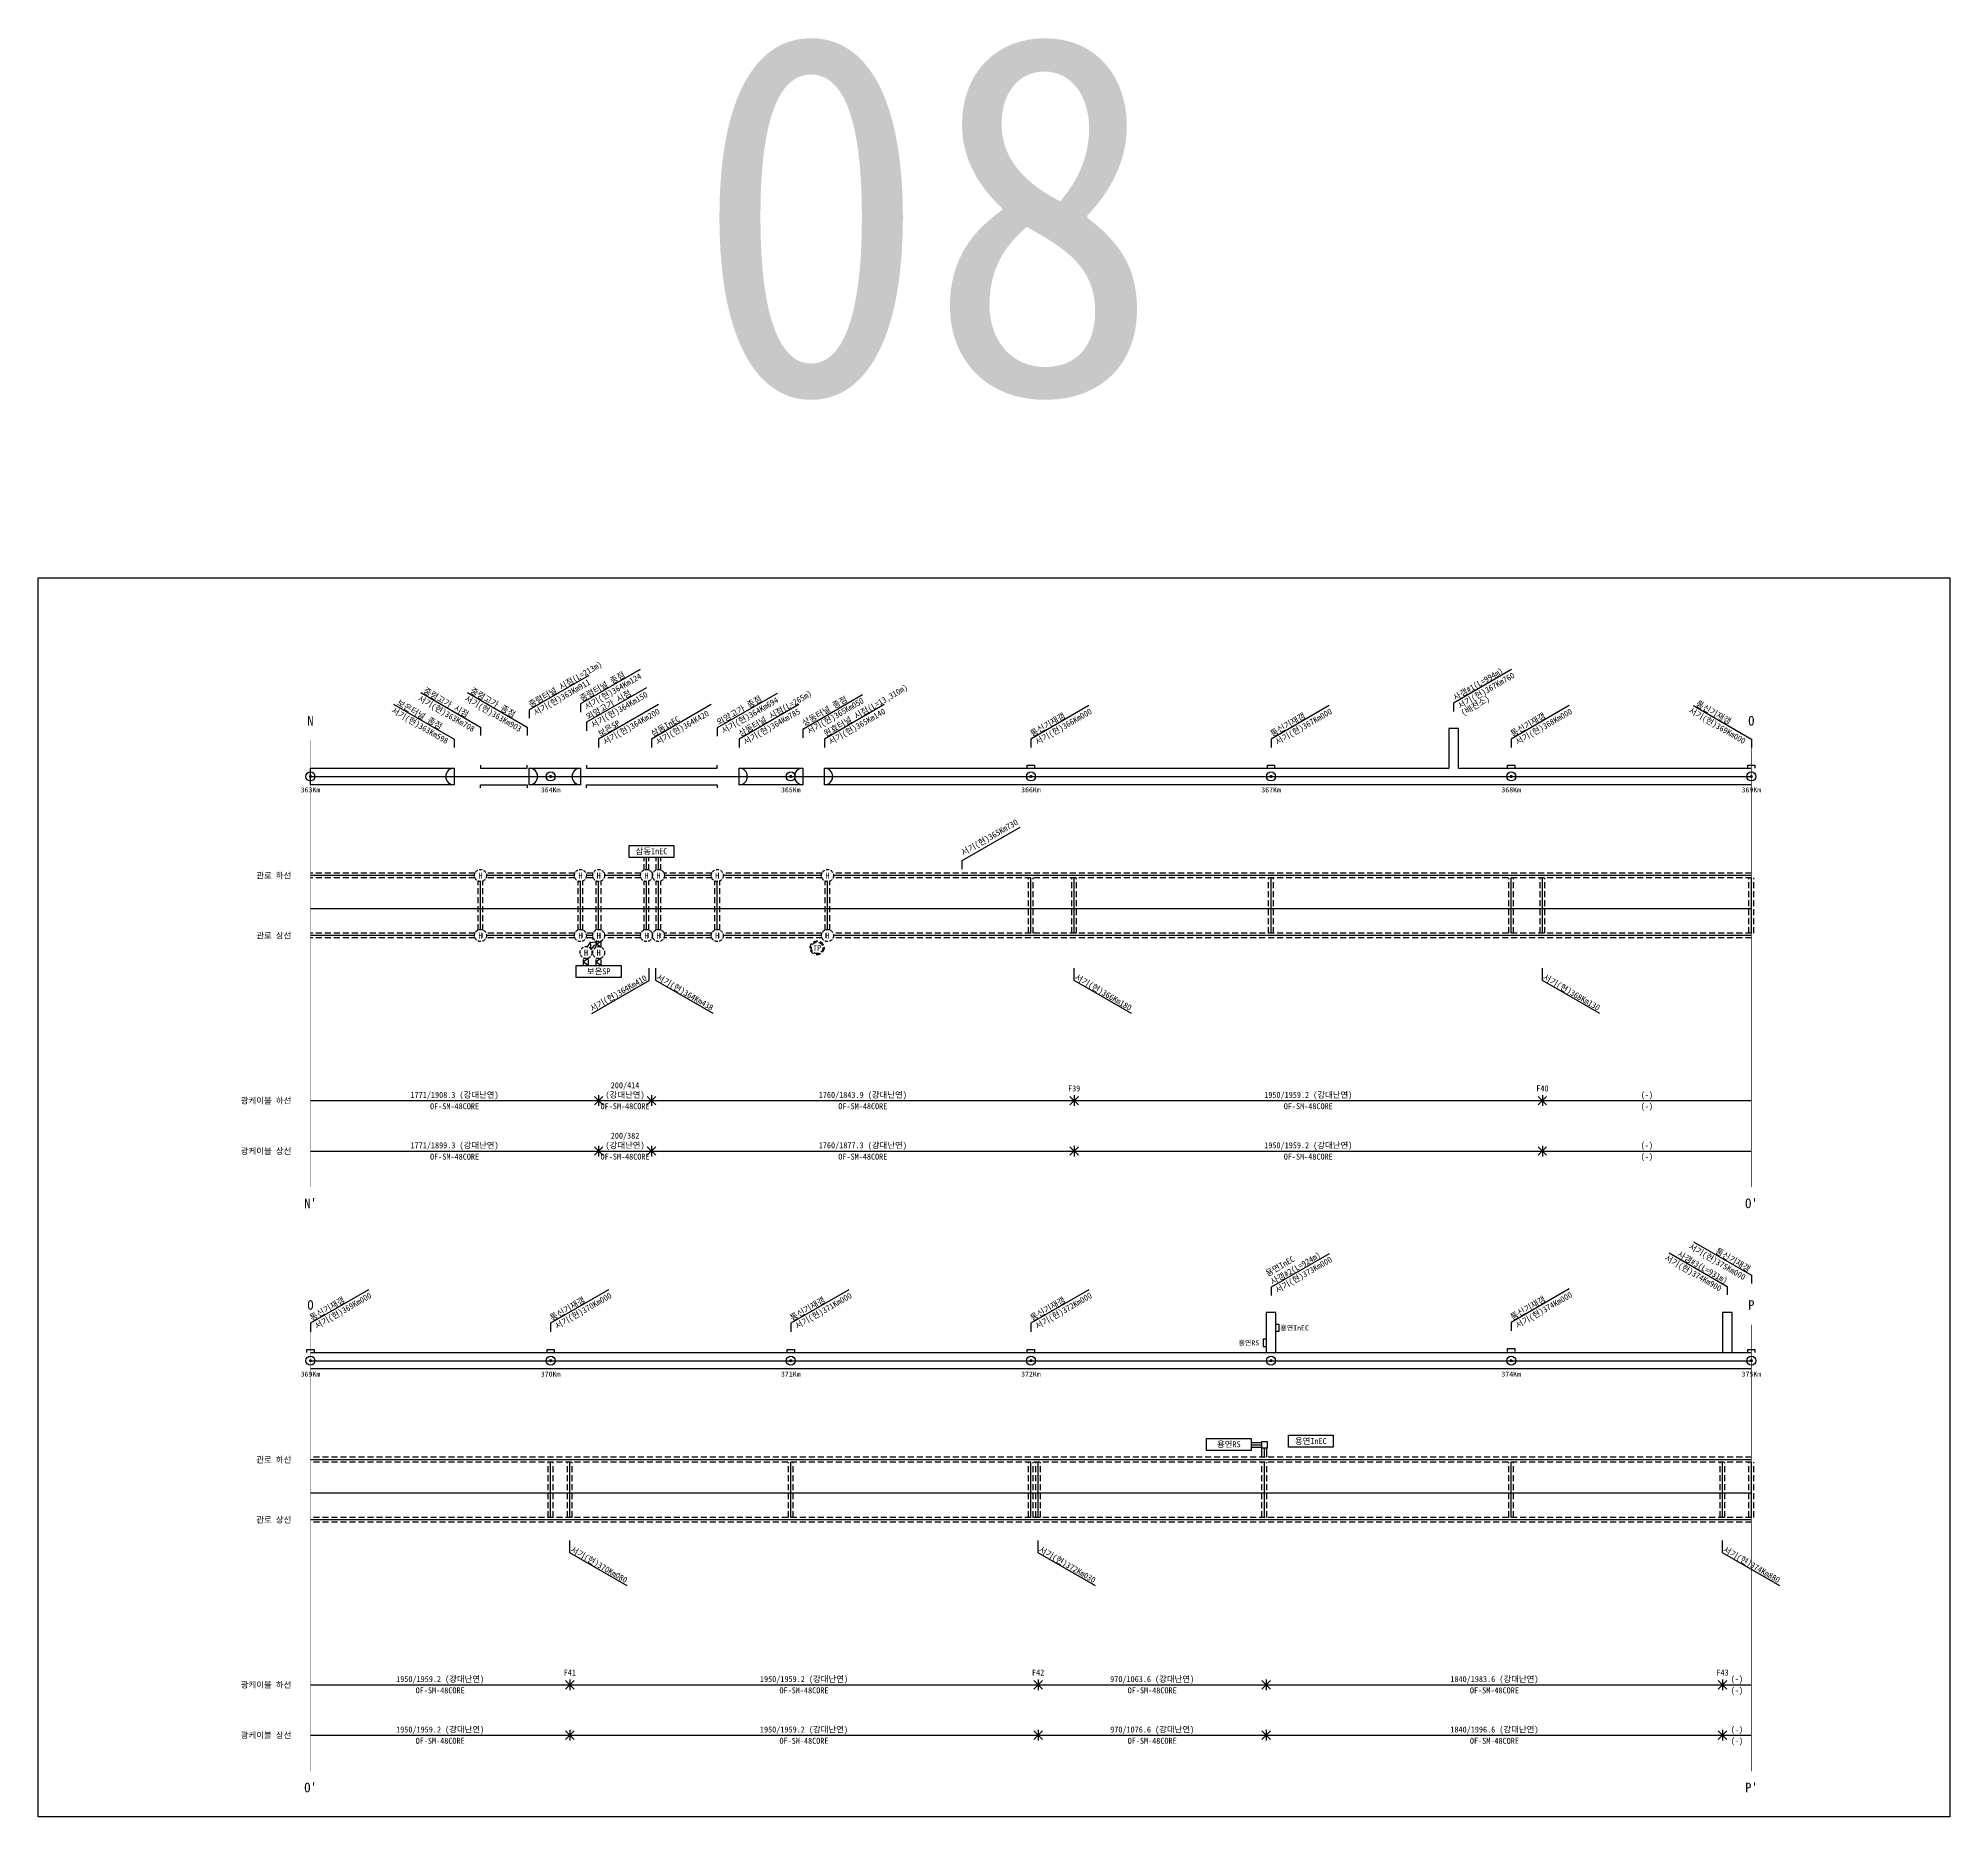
# Model space of a CAD drawing. Extents: x 5572 to 6368, y 0 to 741.
import ezdxf
from ezdxf.enums import TextEntityAlignment as Align

# ---------------------------------------------------------------- set-up
doc = ezdxf.new("R2010")
doc.units = 0
doc.header["$MEASUREMENT"] = 0
for name, pattern in [('CENTER', [50.8, 31.75, -6.35, 6.35, -6.35]), ('CONTIN', [0]), ('HIDDEN', [0.375, 0.25, -0.125])]:
    doc.linetypes.add(name, pattern=pattern)
for name, color, linetype in [('TN-CABL', 4, 'Continuous'), ('TN-LEAL', 1, 'Continuous'), ('TN-MACL', 6, 'Continuous'), ('TN-MACT', 6, 'Continuous'), ('TN-TABL-LIN1', 4, 'Continuous'), ('TN-TABL-LIN2', 1, 'Continuous'), ('TN-TEXT', 3, 'Continuous'), ('TT-COMM-SYMB', 3, 'Continuous'), ('TX-BORD', 7, 'Continuous'), ('TX-PAPR', 2, 'Continuous'), ('TZ-BASE', 253, 'Continuous'), ('TZ-CABL', 4, 'Continuous'), ('TZ-LEAL', 253, 'Continuous'), ('TZ-LINE', 1, 'Continuous')]:
    doc.layers.add(name, color=color, linetype=linetype)
doc.layers.add('TX-LINE', color=6, linetype='Continuous', plot=False)
doc.styles.get("Standard").update_dxf_attribs({"font": 'GulimChe.ttf'})
doc.styles.add('굴림체', font='GulimChe.ttf')
doc.linetypes.add('ZIGZAG', pattern='A,0.0001,-0.2,[131,ltypeshp.shx,S=0.2,R=0,X=-0.2,Y=0],-0.4,[131,ltypeshp.shx,S=0.2,R=180,X=0.2,Y=0],-0.2', length=0.8001)

# ---------------------------------------------------------------- blocks, each defined once
blk = doc.blocks.new('A$C0D617E64')
at = {"layer": 'TN-TABL-LIN1', "linetype": 'HIDDEN', "ltscale": 5}
blk.add_circle((0, 2.5), 2.5, dxfattribs=at)
blk.add_text('H', height=2.5, dxfattribs=at).set_placement((0, 2.5), align=Align.MIDDLE)
blk = doc.blocks.new('A$C6CB05CC2')
at = {"layer": 'TN-TABL-LIN1', "linetype": 'HIDDEN', "ltscale": 5}
blk.add_circle((0, -7.57), 2.5, dxfattribs=at)
blk = doc.blocks.new('A$C25E9333A')
at = {"layer": 'TN-TABL-LIN1', "linetype": 'HIDDEN', "ltscale": 5}
blk.add_circle((0, -2.5), 2.5, dxfattribs=at)
blk.add_text('H', height=2.5, dxfattribs=at).set_placement((0, -2.5), align=Align.MIDDLE)
blk = doc.blocks.new('XX')
at = {"layer": 'TN-TABL-LIN1'}
for points in [[(-1.77, 1.77), (1.77, -1.77)], [(1.77, 1.77), (-1.77, -1.77)]]:
    blk.add_lwpolyline(points, dxfattribs=at)

msp = doc.modelspace()

# ---------------------------------------------------------------- linework, layer by layer
at = {"layer": 'TN-CABL', "linetype": 'ZIGZAG', "ltscale": 5}
for p, q in [((5825.27, 394.54), (5825.27, 399.61)), ((5830.27, 394.54), (5830.27, 399.61))]:
    msp.add_line(p, q, dxfattribs=at)
at = {"layer": 'TN-CABL', "linetype": 'ByBlock', "ltscale": 10, "flags": 128}
for points in [[(6163.37, 436.74), (6163.37, 453.29), (6159.37, 453.29), (6159.37, 436.74)], [(5756.17, 437.99), (5756.17, 436.74), (5775.67, 436.74), (5775.67, 437.99)], [(5800.37, 437.99), (5800.37, 436.74), (5854.77, 436.74), (5854.77, 437.99)], [(5983.87, 436.74), (5983.87, 437.99), (5986.87, 437.99), (5986.87, 436.74)], [(6083.87, 436.74), (6083.87, 437.99), (6086.87, 437.99), (6086.87, 436.74)], [(6183.87, 436.74), (6183.87, 437.99), (6186.87, 437.99), (6186.87, 436.74)], [(6283.87, 436.74), (6283.87, 437.99), (6286.87, 437.99), (6286.87, 436.74)], [(6285.37, 429.88), (5899.37, 429.84), (5899.37, 436.74), (6159.37, 436.74)], [(6163.37, 436.74), (6285.37, 436.74)], [(5756.17, 428.59), (5756.17, 429.84), (5775.67, 429.84), (5775.67, 428.59)], [(5800.37, 428.59), (5800.37, 429.84), (5854.77, 429.84), (5854.77, 428.59)], [(6087.37, 193.42), (6087.37, 209.97), (6083.37, 209.97), (6083.37, 193.42)], [(6277.37, 193.42), (6277.37, 209.97), (6273.37, 209.97), (6273.37, 193.42)], [(6087.37, 205.12), (6088.62, 205.12), (6088.62, 202.12), (6087.37, 202.12)], [(5683.87, 193.42), (5683.87, 194.67), (5686.87, 194.67), (5686.87, 193.42)], [(5685.37, 193.42), (6285.37, 193.42)], [(5783.87, 193.42), (5783.87, 194.67), (5786.87, 194.67), (5786.87, 193.42)], [(5883.87, 193.42), (5883.87, 194.67), (5886.87, 194.67), (5886.87, 193.42)], [(5983.87, 193.42), (5983.87, 194.67), (5986.87, 194.67), (5986.87, 193.42)], [(6083.37, 198.89), (6082.12, 198.89), (6082.12, 195.89), (6083.37, 195.89)], [(6183.87, 193.73), (6183.87, 194.98), (6186.87, 194.98), (6186.87, 193.73)], [(6283.87, 193.42), (6283.87, 194.67), (6286.87, 194.67), (6286.87, 193.42)], [(6285.37, 186.56), (5685.37, 186.52)]]:
    msp.add_lwpolyline(points, dxfattribs=at)
for points in [[(5685.37, 436.74), (5745.17, 436.74), (5745.17, 429.84), (5685.37, 429.84)], [(5776.47, 436.74), (5797.77, 436.74), (5797.77, 429.84), (5776.47, 429.84)], [(5863.87, 436.74), (5890.37, 436.74), (5890.37, 429.88), (5863.87, 429.84)]]:
    msp.add_lwpolyline(points, close=True, dxfattribs=at)
at = {"layer": 'TN-CABL', "linetype": 'HIDDEN', "ltscale": 10, "flags": 128}
for points in [[(5824.27, 394.33), (5824.27, 399.61)], [(5826.27, 394.33), (5826.27, 399.61)], [(5829.27, 394.33), (5829.27, 399.61)], [(5831.27, 394.33), (5831.27, 399.61)], [(5753.88, 393.04), (5685.37, 393.04)], [(5753.67, 392.04), (5685.37, 392.04)], [(5753.88, 391.04), (5685.37, 391.04)], [(5795.48, 393.04), (5758.47, 393.04)], [(5795.48, 391.04), (5758.47, 391.04)], [(5795.27, 392.04), (5758.67, 392.04)], [(5803.08, 393.04), (5800.07, 393.04)], [(5803.08, 391.04), (5800.07, 391.04)], [(5802.87, 392.04), (5800.27, 392.04)], [(5822.98, 393.04), (5807.67, 393.04)], [(5822.98, 391.04), (5807.67, 391.04)], [(5822.77, 392.04), (5807.87, 392.04)], [(5827.98, 393.04), (5827.57, 393.04)], [(5827.98, 391.04), (5827.57, 391.04)], [(5852.48, 393.04), (5832.57, 393.04)], [(5852.48, 391.04), (5832.57, 391.04)], [(5852.27, 392.04), (5832.77, 392.04)], [(5898.39, 393.04), (5857.07, 393.04)], [(5898.39, 391.04), (5857.07, 391.04)], [(5898.18, 392.04), (5857.27, 392.04)], [(6285.37, 393.04), (5902.97, 393.04)], [(6285.37, 391.04), (5902.97, 391.04)], [(6285.37, 392.04), (5903.18, 392.04)], [(5984.37, 368.04), (5984.37, 391.04)], [(5986.37, 368.04), (5986.37, 391.04)], [(6002.37, 368.04), (6002.37, 391.04)], [(6004.37, 368.04), (6004.37, 391.04)], [(6084.37, 368.04), (6084.37, 391.04)], [(6086.37, 368.04), (6086.37, 391.04)], [(6184.37, 368.04), (6184.37, 391.04)], [(6186.37, 368.04), (6186.37, 391.04)], [(6197.37, 368.04), (6197.37, 391.04)], [(6199.37, 368.04), (6199.37, 391.04)], [(6284.37, 368.04), (6284.37, 391.04)], [(6286.37, 368.04), (6286.37, 391.04)], [(5755.17, 369.33), (5755.17, 389.75)], [(5757.17, 369.33), (5757.17, 389.75)], [(5796.77, 369.33), (5796.77, 389.75)], [(5798.77, 369.33), (5798.77, 389.75)], [(5804.37, 369.33), (5804.37, 389.75)], [(5806.37, 369.33), (5806.37, 389.75)], [(5824.27, 369.33), (5824.27, 389.75)], [(5826.27, 369.33), (5826.27, 389.75)], [(5829.27, 369.33), (5829.27, 389.75)], [(5831.27, 369.33), (5831.27, 389.75)], [(5853.77, 369.33), (5853.77, 389.75)], [(5855.77, 369.33), (5855.77, 389.75)], [(5899.68, 369.33), (5899.68, 389.75)], [(5901.68, 369.33), (5901.68, 389.75)], [(5753.88, 368.04), (5685.37, 368.04)], [(5753.67, 367.04), (5685.37, 367.04)], [(5795.48, 368.04), (5758.47, 368.04)], [(5795.27, 367.04), (5758.67, 367.04)], [(5803.08, 368.04), (5800.07, 368.04)], [(5802.87, 367.04), (5800.27, 367.04)], [(5822.98, 368.04), (5807.67, 368.04)], [(5822.77, 367.04), (5807.87, 367.04)], [(5827.98, 368.04), (5827.57, 368.04)], [(5852.48, 368.04), (5832.57, 368.04)], [(5852.27, 367.04), (5832.77, 367.04)], [(5898.39, 368.04), (5857.07, 368.04)], [(5898.18, 367.04), (5857.27, 367.04)], [(6285.37, 368.04), (5902.97, 368.04)], [(6285.37, 367.04), (5903.18, 367.04)], [(5753.88, 366.04), (5685.37, 366.04)], [(5795.48, 366.04), (5758.47, 366.04)], [(5803.08, 366.04), (5800.07, 366.04)], [(5800.66, 362.37), (5803.21, 365.79)], [(5802.27, 361.17), (5804.81, 364.6)], [(5804.37, 362.22), (5804.37, 364.75)], [(5806.37, 362.22), (5806.37, 364.75)], [(5822.98, 366.04), (5807.67, 366.04)], [(5827.98, 366.04), (5827.57, 366.04)], [(5852.48, 366.04), (5832.57, 366.04)], [(5898.39, 366.04), (5857.07, 366.04)], [(6285.37, 366.04), (5902.97, 366.04)], [(5799.1, 354.54), (5799.1, 357.65)], [(5801.1, 354.54), (5801.1, 357.65)], [(5804.37, 354.54), (5804.37, 357.65)], [(5806.37, 354.54), (5806.37, 357.65)], [(6285.37, 149.72), (5685.37, 149.72)], [(6285.37, 148.72), (5685.37, 148.72)], [(6285.37, 147.72), (5685.37, 147.72)], [(5784.37, 124.72), (5784.37, 147.72)], [(5786.37, 124.72), (5786.37, 147.72)], [(5792.37, 124.72), (5792.37, 147.72)], [(5794.37, 124.72), (5794.37, 147.72)], [(5884.37, 124.72), (5884.37, 147.72)], [(5886.37, 124.72), (5886.37, 147.72)], [(5984.37, 124.72), (5984.37, 147.72)], [(5986.37, 124.72), (5986.37, 147.72)], [(5987.37, 124.72), (5987.37, 147.72)], [(5989.37, 124.72), (5989.37, 147.72)], [(6081.6, 124.72), (6081.6, 147.72)], [(6083.6, 124.72), (6083.6, 147.72)], [(6184.37, 124.72), (6184.37, 147.72)], [(6186.37, 124.72), (6186.37, 147.72)], [(6272.37, 124.72), (6272.37, 147.72)], [(6274.37, 124.72), (6274.37, 147.72)], [(6284.37, 124.72), (6284.37, 147.72)], [(6286.37, 124.72), (6286.37, 147.72)], [(6285.37, 124.72), (5685.37, 124.72)], [(6285.37, 123.72), (5685.37, 123.72)], [(6285.37, 122.72), (5685.37, 122.72)]]:
    msp.add_lwpolyline(points, dxfattribs=at)
at = {"layer": 'TN-CABL', "linetype": 'ZIGZAG', "ltscale": 5}
for points in [[(5753.67, 392.04), (5685.37, 392.04)], [(5795.27, 392.04), (5758.67, 392.04)], [(5802.87, 392.04), (5800.27, 392.04)], [(5822.77, 392.04), (5807.87, 392.04)], [(5852.27, 392.04), (5832.77, 392.04)], [(5898.18, 392.04), (5857.27, 392.04)], [(6285.37, 392.04), (5903.18, 392.04)], [(5985.37, 368.04), (5985.37, 391.04)], [(6003.37, 368.04), (6003.37, 391.04)], [(6085.37, 368.04), (6085.37, 391.04)], [(6185.37, 368.04), (6185.37, 391.04)], [(6198.37, 368.04), (6198.37, 391.04)], [(6285.37, 368.04), (6285.37, 391.04)], [(5756.17, 369.54), (5756.17, 389.54)], [(5797.77, 369.54), (5797.77, 389.54)], [(5805.37, 369.54), (5805.37, 389.54)], [(5825.27, 369.54), (5825.27, 389.54)], [(5830.27, 369.54), (5830.27, 389.54)], [(5854.77, 369.54), (5854.77, 389.54)], [(5900.68, 369.54), (5900.68, 389.54)], [(5753.67, 367.04), (5685.37, 367.04)], [(5795.27, 367.04), (5758.67, 367.04)], [(5802.87, 367.04), (5800.27, 367.04)], [(5822.77, 367.04), (5807.87, 367.04)], [(5852.27, 367.04), (5832.77, 367.04)], [(5898.18, 367.04), (5857.27, 367.04)], [(6285.37, 367.04), (5903.18, 367.04)], [(6285.37, 148.72), (5685.37, 148.72)], [(5785.37, 124.72), (5785.37, 147.72)], [(5793.37, 124.72), (5793.37, 147.72)], [(5885.37, 124.72), (5885.37, 147.72)], [(5985.37, 124.72), (5985.37, 147.72)], [(5988.37, 124.72), (5988.37, 147.72)], [(6082.6, 124.72), (6082.6, 147.72)], [(6185.37, 124.72), (6185.37, 147.72)], [(6273.37, 124.72), (6273.37, 147.72)], [(6285.37, 124.72), (6285.37, 147.72)], [(6285.37, 123.72), (5685.37, 123.72)]]:
    msp.add_lwpolyline(points, dxfattribs=at)
at = {"layer": 'TN-CABL'}
for points in [[(5802.27, 361.17), (5801.93, 364.08), (5804.81, 364.6)], [(5806.37, 362.22), (5804.37, 363.48), (5806.37, 364.75)], [(5801.1, 357.65), (5799.1, 356.09), (5801.1, 354.54)], [(5806.37, 357.65), (5804.37, 356.09), (5806.37, 354.54)]]:
    msp.add_lwpolyline(points, dxfattribs=at)
at = {"layer": 'TN-CABL', "linetype": 'ByBlock', "ltscale": 10}
for centre, radius, start, end in [((5745.17, 433.29), 3.45, 90, 270), ((5776.47, 433.29), 3.45, 270, 90), ((5797.77, 433.29), 3.45, 90, 270), ((5863.87, 433.29), 3.45, 270, 90), ((5890.35, 433.31), 3.43, 89.60217, 270.39783), ((5899.37, 433.29), 3.45, 270, 90)]:
    msp.add_arc(centre, radius, start, end, dxfattribs=at)
at = {"layer": 'TN-MACL', "linetype": 'CENTER', "ltscale": 0.8, "const_width": 0.2}
for points in [[(5685.37, 448.29), (5685.37, 262.29)], [(6285.37, 448.29), (6285.37, 262.29)], [(5685.37, 204.97), (5685.37, 18.97)], [(6285.37, 204.97), (6285.37, 18.97)]]:
    msp.add_lwpolyline(points, dxfattribs=at)
at = {"layer": 'TN-TABL-LIN1', "linetype": 'HIDDEN', "ltscale": 5}
for centre in [(5756.17, 392.04), (5797.77, 392.04), (5805.37, 392.04), (5825.27, 392.04), (5830.27, 392.04), (5854.77, 392.04), (5756.17, 367.04), (5797.77, 367.04), (5805.37, 367.04), (5825.27, 367.04), (5830.27, 367.04), (5854.77, 367.04)]:
    msp.add_circle(centre, 2.5, dxfattribs=at)
at = {"layer": 'TN-TABL-LIN1', "linetype": 'HIDDEN', "ltscale": 8}
for radius in [2.9, 2.4]:
    msp.add_circle((5896.34, 361.92), radius, dxfattribs=at)
at = {"layer": 'TN-TABL-LIN2'}
for points in [[(5822.65, 477.89), (5797.77, 463.53), (5797.77, 460.03)], [(6185.53, 477.84), (6161.37, 463.87), (6161.37, 460.37)], [(5801.35, 475.39), (5776.47, 461.03), (5776.47, 457.53)], [(5825.25, 470.23), (5800.37, 455.87), (5800.37, 452.37)], [(5719.88, 463.47), (5745.17, 448.87), (5745.17, 445.37)], [(5731.3, 468.23), (5756.17, 453.87), (5756.17, 450.37)], [(5750.8, 468.23), (5775.67, 453.87), (5775.67, 450.37)], [(5830.25, 463.23), (5805.37, 448.87), (5805.37, 445.37)], [(5852.25, 463.23), (5827.37, 448.87), (5827.37, 445.37)], [(5879.65, 467.89), (5854.77, 453.53), (5854.77, 450.03)], [(5888.75, 463.23), (5863.87, 448.87), (5863.87, 445.37)], [(5915.25, 467.23), (5890.37, 452.87), (5890.37, 449.37)], [(5924.25, 463.23), (5899.37, 448.87), (5899.37, 445.37)], [(6009.53, 462.84), (5985.37, 448.87), (5985.37, 445.37)], [(6109.53, 462.84), (6085.37, 448.87), (6085.37, 445.37)], [(6209.53, 462.84), (6185.37, 448.87), (6185.37, 445.37)], [(6261.22, 462.84), (6285.37, 448.87), (6285.37, 445.37)], [(5980.73, 412.09), (5956.57, 398.12), (5956.57, 394.62)], [(5802.52, 334.59), (5826.37, 348.36), (5826.37, 353.49)], [(5853.03, 334.59), (5829.17, 348.36), (5829.17, 353.49)], [(6027.23, 334.59), (6003.37, 348.36), (6003.37, 353.49)], [(6222.23, 334.59), (6198.37, 348.36), (6198.37, 353.49)], [(6261.22, 239.52), (6285.37, 225.55), (6285.37, 222.05)], [(6109.53, 234.52), (6085.37, 220.55), (6085.37, 217.05)], [(6251.22, 234.84), (6275.37, 220.86), (6275.37, 217.36)], [(5709.53, 219.52), (5685.37, 205.55), (5685.37, 202.05)], [(5809.53, 219.52), (5785.37, 205.55), (5785.37, 202.05)], [(5909.53, 219.52), (5885.37, 205.55), (5885.37, 202.05)], [(6009.53, 219.52), (5985.37, 205.55), (5985.37, 202.05)], [(6209.53, 219.84), (6185.37, 205.86), (6185.37, 202.36)], [(5817.23, 96.21), (5793.37, 109.99), (5793.37, 115.12)], [(6012.23, 96.21), (5988.37, 109.99), (5988.37, 115.12)], [(6297.23, 96.21), (6273.37, 109.99), (6273.37, 115.12)]]:
    msp.add_lwpolyline(points, dxfattribs=at)
at = {"layer": 'TN-TABL-LIN2', "const_width": 0.625}
for points in [[(5685.06, 433.29, 1), (5685.69, 433.29, 1)], [(5785.06, 433.29, 1), (5785.69, 433.29, 1)], [(5885.06, 433.29, 1), (5885.69, 433.29, 1)], [(5985.06, 433.29, 1), (5985.69, 433.29, 1)], [(6085.06, 433.29, 1), (6085.69, 433.29, 1)], [(6185.06, 433.29, 1), (6185.69, 433.29, 1)], [(6285.06, 433.29, 1), (6285.69, 433.29, 1)], [(5685.06, 189.97, 1), (5685.69, 189.97, 1)], [(5785.06, 189.97, 1), (5785.69, 189.97, 1)], [(5885.06, 189.97, 1), (5885.69, 189.97, 1)], [(5985.06, 189.97, 1), (5985.69, 189.97, 1)], [(6085.06, 189.97, 1), (6085.69, 189.97, 1)], [(6185.06, 189.97, 1), (6185.69, 189.97, 1)], [(6285.06, 189.97, 1), (6285.69, 189.97, 1)]]:
    msp.add_lwpolyline(points, format="xyb", close=True, dxfattribs=at)
at = {"layer": 'TN-TABL-LIN2'}
for points in [[(5818.04, 404.61), (5836.71, 404.61), (5836.71, 399.61), (5818.04, 399.61)], [(5796.04, 354.54), (5814.71, 354.54), (5814.71, 349.54), (5796.04, 349.54)], [(6058.44, 157.58), (6077.12, 157.58), (6077.12, 152.58), (6058.44, 152.58)], [(6092.58, 158.93), (6111.26, 158.93), (6111.26, 153.93), (6092.58, 153.93)]]:
    msp.add_lwpolyline(points, close=True, dxfattribs=at)
for centre in [(5685.37, 433.29), (5785.37, 433.29), (5885.37, 433.29), (5985.37, 433.29), (6085.37, 433.29), (6185.37, 433.29), (6285.37, 433.29), (5685.37, 189.97), (5785.37, 189.97), (5885.37, 189.97), (5985.37, 189.97), (6085.37, 189.97), (6185.37, 189.97), (6285.37, 189.97)]:
    msp.add_circle(centre, 1.88, dxfattribs=at)
at = {"layer": 'TX-BORD'}
for p, q in [((5805.37, 300.51), (5805.37, 296.07)), ((5827.37, 300.51), (5827.37, 296.07)), ((6003.37, 300.51), (6003.37, 296.07)), ((6198.37, 300.51), (6198.37, 296.07)), ((5805.37, 279.51), (5805.37, 275.07)), ((5827.37, 279.51), (5827.37, 275.07)), ((6003.37, 279.51), (6003.37, 275.07)), ((6198.37, 279.51), (6198.37, 275.07)), ((5793.37, 57.19), (5793.37, 52.75)), ((5988.37, 57.19), (5988.37, 52.75)), ((6083.37, 57.19), (6083.37, 52.75)), ((6273.37, 57.19), (6273.37, 52.75)), ((5793.37, 36.19), (5793.37, 31.75)), ((5988.37, 36.19), (5988.37, 31.75)), ((6083.37, 36.19), (6083.37, 31.75)), ((6273.37, 36.19), (6273.37, 31.75))]:
    msp.add_line(p, q, dxfattribs=at)
at = {"layer": 'TX-LINE'}
for points in [[(5685.37, 298.29), (5805.37, 298.29), (5827.37, 298.29), (6003.37, 298.29), (6198.37, 298.29), (6285.37, 298.29)], [(5685.37, 277.29), (5805.37, 277.29), (5827.37, 277.29), (6003.37, 277.29), (6198.37, 277.29), (6285.37, 277.29)], [(5685.37, 54.97), (5793.37, 54.97), (5988.37, 54.97), (6083.37, 54.97), (6087.37, 54.97), (6273.37, 54.97), (6285.37, 54.97)], [(5685.37, 33.97), (5793.37, 33.97), (5988.37, 33.97), (6083.37, 33.97), (6087.37, 33.97), (6273.37, 33.97), (6285.37, 33.97)]]:
    msp.add_lwpolyline(points, dxfattribs=at)
at = {"layer": 'TX-PAPR'}
msp.add_lwpolyline([(5572, 516), (6368, 516), (6368, 0), (5572, 0)], close=True, dxfattribs=at)
at = {"layer": 'TZ-BASE'}
for p, q in [((5685.37, 378.29), (6285.37, 378.29)), ((5685.37, 134.97), (6285.37, 134.97))]:
    msp.add_line(p, q, dxfattribs=at)
at = {"layer": 'TZ-CABL'}
for points in [[(5756.73, 368.04), (5756.73, 366.04)], [(5798.33, 368.04), (5798.33, 366.04)], [(5805.93, 368.04), (5805.93, 366.04)], [(5825.83, 368.04), (5825.83, 366.04)], [(5830.83, 368.04), (5830.83, 366.04)], [(5855.33, 368.04), (5855.33, 366.04)], [(5900.01, 368.04), (5900.01, 366.04)], [(6081.6, 149.72), (6081.6, 153.66)], [(6082.6, 149.72), (6082.6, 153.66)], [(6083.6, 149.72), (6083.6, 153.66)]]:
    msp.add_lwpolyline(points, dxfattribs=at)
at = {"layer": 'TZ-CABL', "linetype": 'ByBlock'}
for points in [[(6077.12, 155.91), (6081.35, 155.91)], [(6077.12, 154.91), (6081.35, 154.91)], [(6077.12, 153.91), (6081.35, 153.91)]]:
    msp.add_lwpolyline(points, dxfattribs=at)
at = {"layer": 'TZ-CABL', "linetype": 'ZIGZAG', "ltscale": 5}
msp.add_lwpolyline([(6077.12, 154.91), (6081.35, 154.91)], dxfattribs=at)
at = {"layer": 'TZ-CABL'}
msp.add_lwpolyline([(6081.35, 153.66), (6083.85, 153.66), (6083.85, 156.16), (6081.35, 156.16)], close=True, dxfattribs=at)
at = {"layer": 'TZ-CABL', "linetype": 'ZIGZAG', "ltscale": 3.5}
msp.add_lwpolyline([(6082.6, 149.72), (6082.6, 153.66)], dxfattribs=at)
at = {"layer": 'TZ-LEAL'}
for points in [[(5685.37, 298.29), (6285.37, 298.29)], [(5685.37, 277.29), (6285.37, 277.29)], [(5685.37, 54.97), (6285.37, 54.97)], [(5685.37, 33.97), (6285.37, 33.97)]]:
    msp.add_lwpolyline(points, dxfattribs=at)
at = {"layer": 'TZ-LINE', "flags": 128}
for points in [[(5685.37, 433.29), (6285.37, 433.29)], [(5685.37, 189.97), (6285.37, 189.97)]]:
    msp.add_lwpolyline(points, dxfattribs=at)

# ---------------------------------------------------------------- block references
at = {"layer": 'TN-LEAL', "linetype": 'CONTIN'}
for name, p in [('A$C6CB05CC2', (5900.68, 399.61)), ('A$C25E9333A', (5900.68, 369.54)), ('A$C0D617E64', (5800.1, 357.43)), ('A$C0D617E64', (5805.37, 357.43))]:
    msp.add_blockref(name, p, dxfattribs=at)
at = {"layer": 'TN-TABL-LIN1'}
for p in [(5805.37, 298.29), (5827.37, 298.29), (6003.37, 298.29), (6198.37, 298.29), (5805.37, 277.29), (5827.37, 277.29), (6003.37, 277.29), (6198.37, 277.29), (5793.37, 54.97), (5988.37, 54.97), (6083.37, 54.97), (6273.37, 54.97), (5793.37, 33.97), (5988.37, 33.97), (6083.37, 33.97), (6273.37, 33.97)]:
    msp.add_blockref('XX', p, dxfattribs=at)

# ---------------------------------------------------------------- texts
at = {"layer": 'TN-MACT'}
for s, p in [('N', (5685.37, 453.29)), ('O', (6285.37, 453.29)), ("N'", (5685.37, 252.29)), ("O'", (6285.37, 252.29)), ('O', (5685.37, 209.97)), ('P', (6285.37, 209.97)), ("O'", (5685.37, 8.97)), ("P'", (6285.37, 8.97))]:
    msp.add_text(s, height=4, dxfattribs=at).set_placement(p, align=Align.BOTTOM_CENTER)
at = {"layer": 'TN-TABL-LIN1', "linetype": 'HIDDEN', "ltscale": 5}
for p in [(5756.17, 392.04), (5797.77, 392.04), (5805.37, 392.04), (5825.27, 392.04), (5830.27, 392.04), (5854.77, 392.04), (5900.68, 392.04), (5756.17, 367.04), (5797.77, 367.04), (5805.37, 367.04), (5825.27, 367.04), (5830.27, 367.04), (5854.77, 367.04)]:
    msp.add_text('H', height=2.5, dxfattribs=at).set_placement(p, align=Align.MIDDLE)
at = {"layer": 'TN-TEXT'}
for s, rotation, p in [('중령터널 시점(L=213m)', 30, (5777.09, 461.97)), ('사갱#1(L=994m)', 30, (6161.99, 464.8)), ('중령고가 시점', 330, (5732.14, 468.32)), ('중령고가 종점', 330, (5751.64, 468.32)), ('서기(현)363Km911', 30, (5779.09, 458.5)), ('중령터널 종점', 30, (5798.39, 464.47)), ('서기(현)364Km124', 30, (5800.39, 461)), ('원효터널 시점(L=13,310m)', 30, (5899.99, 449.8)), ('서기(현)367Km760', 30, (6163.99, 461.33)), ('서기(현)363Km598', 330, (5718.76, 460.07)), ('보은터널 종점', 330, (5721.13, 463.32)), ('서기(현)363Km708', 330, (5729.76, 465.07)), ('서기(현)363Km903', 330, (5749.26, 465.07)), ('외양고가 시점', 30, (5800.99, 456.8)), ('서기(현)364Km150', 30, (5802.99, 453.33)), ('외양고가 종점', 30, (5855.39, 454.47)), ('서기(현)364Km694', 30, (5857.39, 451)), ('상동터널 시점(L=265m)', 30, (5864.49, 449.8)), ('상동터널 종점', 30, (5890.99, 454.23)), ('서기(현)365Km050', 30, (5892.99, 450.77)), ('(배전소)', 30, (6165.42, 458.44)), ('서기(현)369Km000', 330, (6258.98, 460.06)), ('통신기재갱', 330, (6262.07, 462.91)), ('보은SP', 30, (5805.99, 449.8)), ('서기(현)364Km200', 30, (5807.99, 446.33)), ('삼동InEC', 30, (5827.99, 449.8)), ('서기(현)364K420', 30, (5829.99, 446.33)), ('서기(현)364Km785', 30, (5866.49, 446.33)), ('서기(현)365Km140', 30, (5901.99, 446.33)), ('통신기재갱', 30, (5985.99, 449.8)), ('서기(현)366Km000', 30, (5987.99, 446.33)), ('통신기재갱', 30, (6085.99, 449.8)), ('서기(현)367Km000', 30, (6087.99, 446.33)), ('통신기재갱', 30, (6185.99, 449.8)), ('서기(현)368Km000', 30, (6187.99, 446.33)), ('서기(현)365Km730', 30, (5957.19, 400.19)), ('서기(현)364Km438', 330, (5829.13, 348.97)), ('서기(현)366Km180', 330, (6003.33, 348.97)), ('서기(현)368Km130', 330, (6198.33, 348.97)), ('서기(현)364Km410', 30, (5802.64, 335.24)), ('용연InEC', 30, (6083.99, 224.94)), ('사갱#2(L=924m)', 30, (6085.99, 221.48)), ('서기(현)373Km000', 30, (6087.99, 218.02)), ('서기(현)374Km900', 330, (6248.98, 232.06)), ('사갱#3(L=931m)', 330, (6254.25, 233.63)), ('서기(현)375Km000', 330, (6258.98, 236.75)), ('통신기재갱', 330, (6270.16, 234.91)), ('통신기재갱', 30, (5685.99, 206.48)), ('서기(현)369Km000', 30, (5687.99, 203.02)), ('통신기재갱', 30, (5785.99, 206.48)), ('서기(현)370Km000', 30, (5787.99, 203.02)), ('통신기재갱', 30, (5885.99, 206.48)), ('서기(현)371Km000', 30, (5887.99, 203.02)), ('통신기재갱', 30, (5985.99, 206.48)), ('서기(현)372Km000', 30, (5987.99, 203.02)), ('통신기재갱', 30, (6185.99, 206.79)), ('서기(현)374Km000', 30, (6187.99, 203.33)), ('서기(현)370Km080', 330, (5793.33, 110.59)), ('서기(현)372Km030', 330, (5988.33, 110.59)), ('서기(현)374Km880', 330, (6273.33, 110.59))]:
    msp.add_text(s, height=2.5, rotation=rotation, dxfattribs=at).set_placement(p)
for s, height, p in [('363Km', 2.083, (5685.37, 427.72)), ('364Km', 2.083, (5785.37, 427.72)), ('365Km', 2.083, (5885.37, 427.72)), ('366Km', 2.083, (5985.37, 427.72)), ('367Km', 2.083, (6085.37, 427.72)), ('368Km', 2.083, (6185.37, 427.72)), ('369Km', 2.083, (6285.37, 427.72)), ('삼동InEC', 2.5, (5827.37, 402.18)), ('보은SP', 2.5, (5805.37, 352.11)), ('용연InEC', 2.083, (6095.17, 203.62)), ('용연RS', 2.083, (6076.12, 197.39)), ('369Km', 2.083, (5685.37, 184.4)), ('370Km', 2.083, (5785.37, 184.4)), ('371Km', 2.083, (5885.37, 184.4)), ('372Km', 2.083, (5985.37, 184.4)), ('374Km', 2.083, (6185.37, 184.4)), ('375Km', 2.083, (6285.37, 184.4)), ('용연RS', 2.5, (6067.78, 155.15)), ('용연InEC', 2.5, (6101.92, 156.49))]:
    msp.add_text(s, height=height, dxfattribs=at).set_placement(p, align=Align.MIDDLE_CENTER)
for s, p in [('관로 하선', (5677.38, 392.04)), ('관로 상선', (5677.38, 367.04)), ('광케이블 하선', (5677.38, 298.29)), ('광케이블 상선', (5677.38, 277.29)), ('관로 하선', (5677.38, 148.72)), ('관로 상선', (5677.38, 123.72)), ('광케이블 하선', (5677.38, 54.97)), ('광케이블 상선', (5677.38, 33.97))]:
    msp.add_text(s, height=2.5, rotation=360, dxfattribs=at).set_placement(p, align=Align.MIDDLE_RIGHT)
at = {"layer": 'TN-TEXT', "style": '굴림체'}
for s, p in [('200/414', (5816.37, 305.93)), ('1771/1908.3 (강대난연)', (5745.37, 301.93)), ('OF-SM-48CORE', (5745.37, 297.21)), ('OF-SM-48CORE', (5816.37, 297.21)), ('(강대난연)', (5816.37, 301.93)), ('1760/1843.9 (강대난연)', (5915.37, 301.93)), ('OF-SM-48CORE', (5915.37, 297.21)), ('1950/1959.2 (강대난연)', (6100.87, 301.93)), ('OF-SM-48CORE', (6100.87, 297.21)), ('(-)', (6241.87, 301.93)), ('(-)', (6241.87, 297.21)), ('1771/1899.3 (강대난연)', (5745.37, 280.93)), ('(강대난연)', (5816.37, 280.93)), ('200/382', (5816.37, 284.93)), ('1760/1877.3 (강대난연)', (5915.37, 280.93)), ('1950/1959.2 (강대난연)', (6100.87, 280.93)), ('(-)', (6241.87, 280.93)), ('OF-SM-48CORE', (5745.37, 276.21)), ('OF-SM-48CORE', (5816.37, 276.21)), ('OF-SM-48CORE', (5915.37, 276.21)), ('OF-SM-48CORE', (6100.87, 276.21)), ('(-)', (6241.87, 276.21)), ('1950/1959.2 (강대난연)', (5739.37, 58.61)), ('1950/1959.2 (강대난연)', (5890.87, 58.61)), ('970/1063.6 (강대난연)', (6035.87, 58.61)), ('1840/1983.6 (강대난연)', (6178.37, 58.61)), ('(-)', (6279.37, 58.61)), ('OF-SM-48CORE', (5739.37, 53.89)), ('OF-SM-48CORE', (5890.87, 53.89)), ('OF-SM-48CORE', (6035.87, 53.89)), ('OF-SM-48CORE', (6178.37, 53.89)), ('(-)', (6279.37, 53.89)), ('1950/1959.2 (강대난연)', (5739.37, 37.61)), ('OF-SM-48CORE', (5739.37, 32.89)), ('1950/1959.2 (강대난연)', (5890.87, 37.61)), ('OF-SM-48CORE', (5890.87, 32.89)), ('970/1076.6 (강대난연)', (6035.87, 37.61)), ('OF-SM-48CORE', (6035.87, 32.89)), ('1840/1996.6 (강대난연)', (6178.37, 37.61)), ('OF-SM-48CORE', (6178.37, 32.89)), ('(-)', (6279.37, 37.61)), ('(-)', (6279.37, 32.89))]:
    msp.add_text(s, height=2.5, dxfattribs=at).set_placement(p, align=Align.TOP_CENTER)
for s, p in [('F39', (6003.37, 303.37)), ('F40', (6198.37, 303.37)), ('F41', (5793.37, 60.06)), ('F42', (5988.37, 60.06)), ('F43', (6273.37, 60.06))]:
    msp.add_text(s, height=2.5, dxfattribs=at).set_placement(p, align=Align.MIDDLE_CENTER)
at = {"layer": 'TT-COMM-SYMB'}
msp.add_text('TP', height=2.5, dxfattribs=at).set_placement((5896.34, 361.92), align=Align.MIDDLE)
at = {"layer": 'TX-PAPR'}
msp.add_text('08', height=150, dxfattribs=at).set_placement((5942.33, 666.39), align=Align.MIDDLE)

doc.saveas('drawing.dxf')
